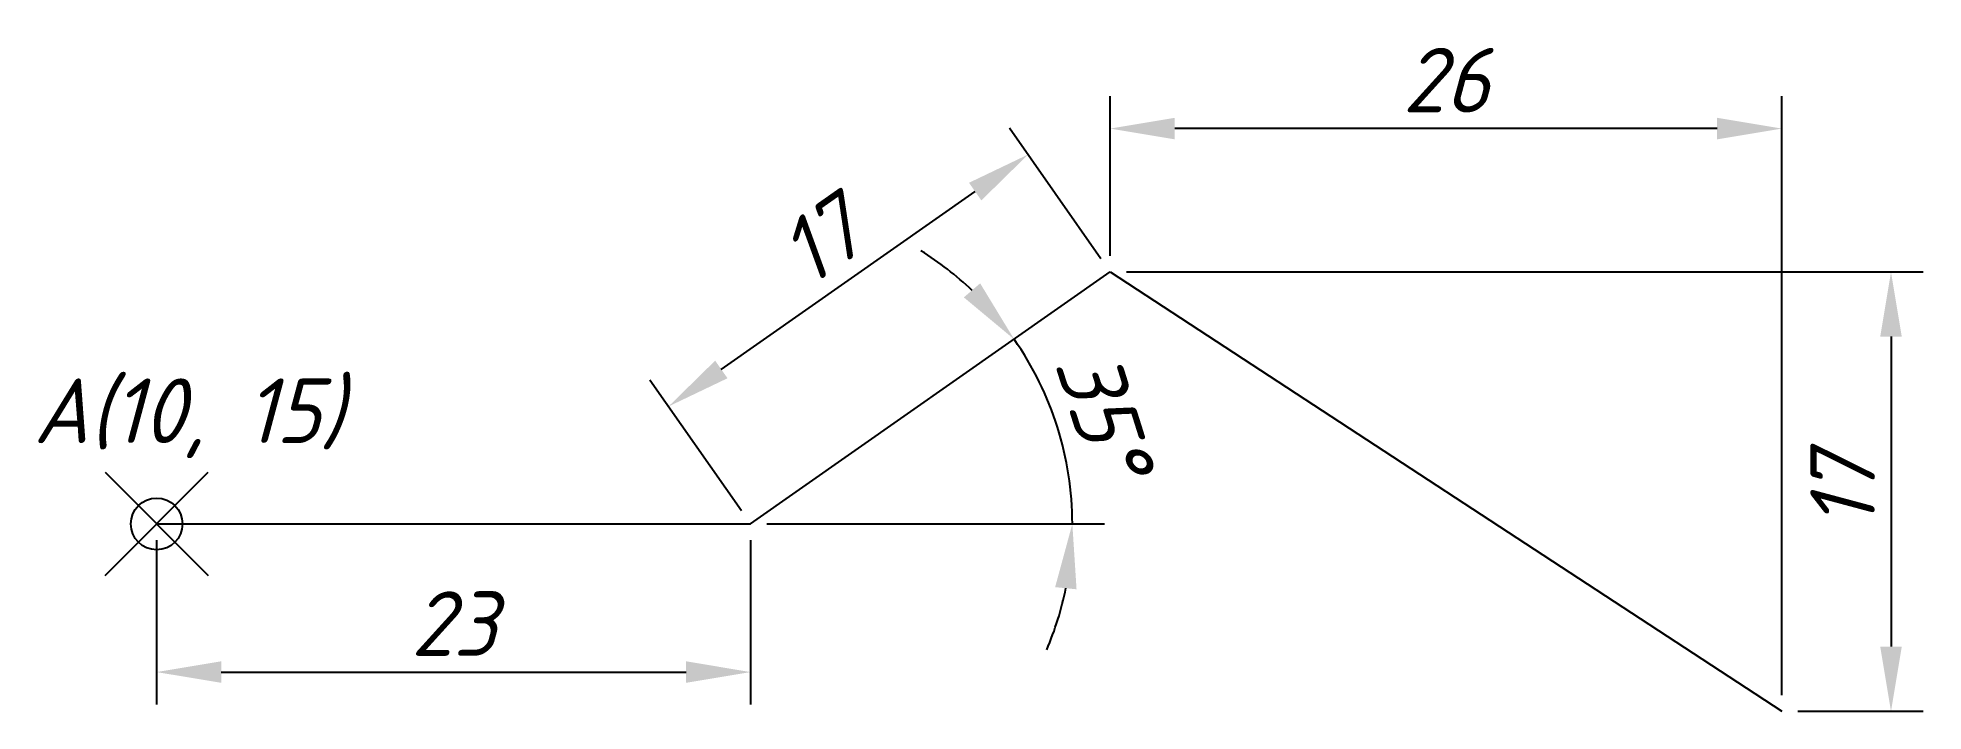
# Model space of a CAD drawing. Header units: millimetres. Extents: x 5.4 to 78.4, y 7.8 to 33.8.
import ezdxf

# ---------------------------------------------------------------- set-up
doc = ezdxf.new("R2010")
doc.units = ezdxf.units.MM
doc.header["$PDMODE"] = 35
doc.header["$PDSIZE"] = 2
doc.styles.add('gost', font='', dxfattribs={"oblique": 15})
doc.styles.get('gost').set_extended_font_data('GOST type B')
doc.dimstyles.new('gost', dxfattribs={"dimtxt": 2.5, "dimasz": 2.5, "dimexe": 1.25, "dimexo": 0.625, "dimtad": 1, "dimtxsty": 'gost', "dimcen": 2.5, "dimadec": 0, "dimazin": 0, "dimtfac": 1, "dimtmove": 0, "dimatfit": 3, "dimfxl": 1, "dimarcsym": 0})

# ---------------------------------------------------------------- blocks, each defined once
blk = doc.blocks.new('*D1')
at = {"color": 0, "lineweight": -2, "transparency": 16777216}
for p, q in [((10, 14.375), (10, 8.017)), ((33, 14.375), (33, 8.017)), ((12.5, 9.267), (30.5, 9.267))]:
    blk.add_line(p, q, dxfattribs=at)
at = {"color": 0, "transparency": 16777216}
for points in [[(12.5, 9.684), (12.5, 8.851), (10, 9.267)], [(30.5, 9.684), (30.5, 8.851), (33, 9.267)]]:
    blk.add_solid(points, dxfattribs=at)
at = {"layer": 'Defpoints', "color": 0, "transparency": 16777216}
for p in [(10, 15), (33, 15), (33, 9.267)]:
    blk.add_point(p, dxfattribs=at)
at = {"color": 0, "transparency": 16777216, "insert": (21.5, 11.142), "char_height": 2.5, "attachment_point": 5, "style": 'gost'}
blk.add_mtext('23', dxfattribs=at)
blk = doc.blocks.new('*D2')
at = {"color": 0, "lineweight": -2, "transparency": 16777216}
for p, q in [((46.567, 25.263), (43.027, 30.319)), ((31.866, 20.978), (41.696, 27.861)), ((32.642, 15.512), (29.101, 20.568))]:
    blk.add_line(p, q, dxfattribs=at)
at = {"color": 0, "transparency": 16777216}
for points in [[(41.457, 28.202), (41.935, 27.519), (43.744, 29.295)], [(31.627, 21.319), (32.105, 20.637), (29.818, 19.544)]]:
    blk.add_solid(points, dxfattribs=at)
at = {"layer": 'Defpoints', "color": 0, "transparency": 16777216}
for p in [(43.744, 29.295), (46.926, 24.751), (33, 15)]:
    blk.add_point(p, dxfattribs=at)
at = {"color": 0, "transparency": 16777216, "insert": (35.706, 25.955), "char_height": 2.5, "attachment_point": 5, "rotation": 35, "style": 'gost'}
blk.add_mtext('17', dxfattribs=at)
blk = doc.blocks.new('*D3')
at = {"color": 0, "lineweight": -2, "transparency": 16777216}
blk.add_line((33.625, 15), (46.708, 15), dxfattribs=at)
for start, end in [(46.51747, 58.03495), (0, 35), (336.96505, 348.48253)]:
    blk.add_arc((33, 15), 12.458, start, end, dxfattribs=at)
at = {"color": 0, "transparency": 16777216}
for points in [[(41.888, 24.311), (41.257, 23.767), (43.205, 22.145)], [(44.792, 12.554), (45.621, 12.471), (45.458, 15)]]:
    blk.add_solid(points, dxfattribs=at)
at = {"layer": 'Defpoints', "color": 0, "transparency": 16777216}
for p in [(46.926, 24.751), (45.2, 17.519), (10, 15), (33, 15), (33, 15)]:
    blk.add_point(p, dxfattribs=at)
at = {"color": 0, "transparency": 16777216, "insert": (46.669, 19.31), "char_height": 2.5, "attachment_point": 5, "rotation": 287.5, "style": 'gost'}
blk.add_mtext('35°', dxfattribs=at)
blk = doc.blocks.new('*D4')
at = {"color": 0, "lineweight": -2, "transparency": 16777216}
for p, q in [((47.551, 24.751), (78.409, 24.751)), ((77.159, 22.251), (77.159, 10.251)), ((73.551, 7.751), (78.409, 7.751))]:
    blk.add_line(p, q, dxfattribs=at)
at = {"color": 0, "transparency": 16777216}
for points in [[(76.742, 22.251), (77.576, 22.251), (77.159, 24.751)], [(76.742, 10.251), (77.576, 10.251), (77.159, 7.751)]]:
    blk.add_solid(points, dxfattribs=at)
at = {"layer": 'Defpoints', "color": 0, "transparency": 16777216}
for p in [(46.926, 24.751), (72.926, 7.751), (77.159, 7.751)]:
    blk.add_point(p, dxfattribs=at)
at = {"color": 0, "transparency": 16777216, "insert": (75.284, 16.251), "char_height": 2.5, "attachment_point": 5, "rotation": 90, "style": 'gost'}
blk.add_mtext('17', dxfattribs=at)
blk = doc.blocks.new('*D5')
at = {"color": 0, "lineweight": -2, "transparency": 16777216}
for p, q in [((46.926, 25.376), (46.926, 31.549)), ((72.926, 8.376), (72.926, 31.549)), ((70.426, 30.299), (49.426, 30.299))]:
    blk.add_line(p, q, dxfattribs=at)
at = {"color": 0, "transparency": 16777216}
for points in [[(49.426, 30.716), (49.426, 29.882), (46.926, 30.299)], [(70.426, 30.716), (70.426, 29.882), (72.926, 30.299)]]:
    blk.add_solid(points, dxfattribs=at)
at = {"layer": 'Defpoints', "color": 0, "transparency": 16777216}
for p in [(46.926, 30.299), (46.926, 24.751), (72.926, 7.751)]:
    blk.add_point(p, dxfattribs=at)
at = {"color": 0, "transparency": 16777216, "insert": (59.926, 32.174), "char_height": 2.5, "attachment_point": 5, "style": 'gost'}
blk.add_mtext('26', dxfattribs=at)

msp = doc.modelspace()

# ---------------------------------------------------------------- linework, layer by layer
for p, q in [((33, 15), (46.926, 24.751)), ((46.926, 24.751), (72.926, 7.751)), ((10, 15), (33, 15))]:
    msp.add_line(p, q)
msp.add_point((10, 15))

# ---------------------------------------------------------------- texts
at = {"insert": (5.225, 20.63), "char_height": 2.5, "attachment_point": 1, "style": 'gost'}
msp.add_mtext_dynamic_manual_height_columns('A(10, 15)', width=13.73207, gutter_width=12.5, heights=[0], dxfattribs=at)

# ---------------------------------------------------------------- dimensions: what is measured, and where the dimension line sits
for base, p1, p2, picture, middle in [((46.926, 30.299), (72.926, 7.751), (46.926, 24.751), '*D5', (59.926, 32.174)), ((33, 9.267), (10, 15), (33, 15), '*D1', (21.5, 11.142))]:
    dim = msp.add_linear_dim(base=base, p1=p1, p2=p2, dimstyle='gost')
    dim.commit()
    dim.dimension.update_dxf_attribs({"geometry": picture, "text_midpoint": middle})
dim = msp.add_aligned_dim(p1=(33, 15), p2=(46.926, 24.751), distance=5.547, dimstyle='gost')
dim.commit()
dim.dimension.update_dxf_attribs({"geometry": '*D2', "text_midpoint": (35.706, 25.955)})
dim = msp.add_angular_dim_2l(base=(45.2, 17.519), line1=((33, 15), (46.926, 24.751)), line2=((10, 15), (33, 15)), dimstyle='gost')
dim.commit()
dim.dimension.update_dxf_attribs({"geometry": '*D3', "text_midpoint": (46.669, 19.31)})
dim = msp.add_linear_dim(base=(77.159, 7.751), p1=(46.926, 24.751), p2=(72.926, 7.751), angle=90, dimstyle='gost')
dim.commit()
dim.dimension.update_dxf_attribs({"geometry": '*D4', "text_midpoint": (75.284, 16.251)})

doc.saveas('drawing.dxf')
